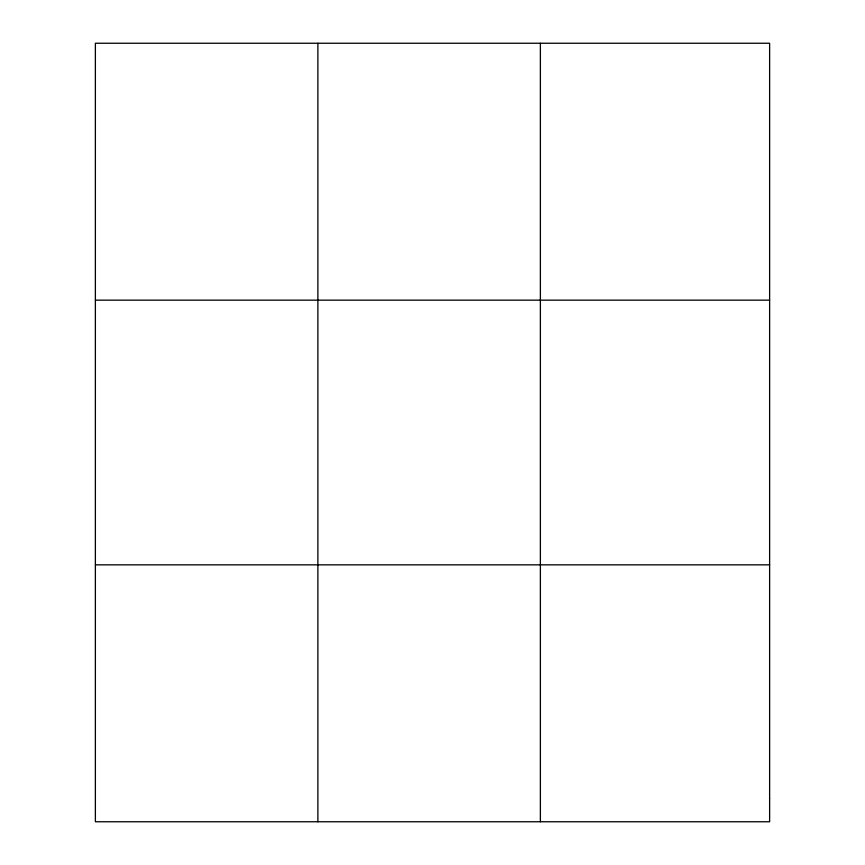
<?xml version="1.0" encoding="UTF-8"?>
<svg xmlns="http://www.w3.org/2000/svg" width="865" height="865" viewBox="0 0 865 865"><rect width="100%" height="100%" fill="white"/><g stroke="black" fill="none" stroke-linecap="round" stroke-linejoin="round"><path stroke-width="1.3" d="M317.877 43.25L317.877 821.75M540.376 43.25L540.376 821.75M95.377 300.155L769.623 300.155M95.377 564.845L769.623 564.845M769.623 798.395L769.623 821.75L95.377 821.75L95.377 43.25L769.623 43.25L769.623 798.395"/></g></svg>
